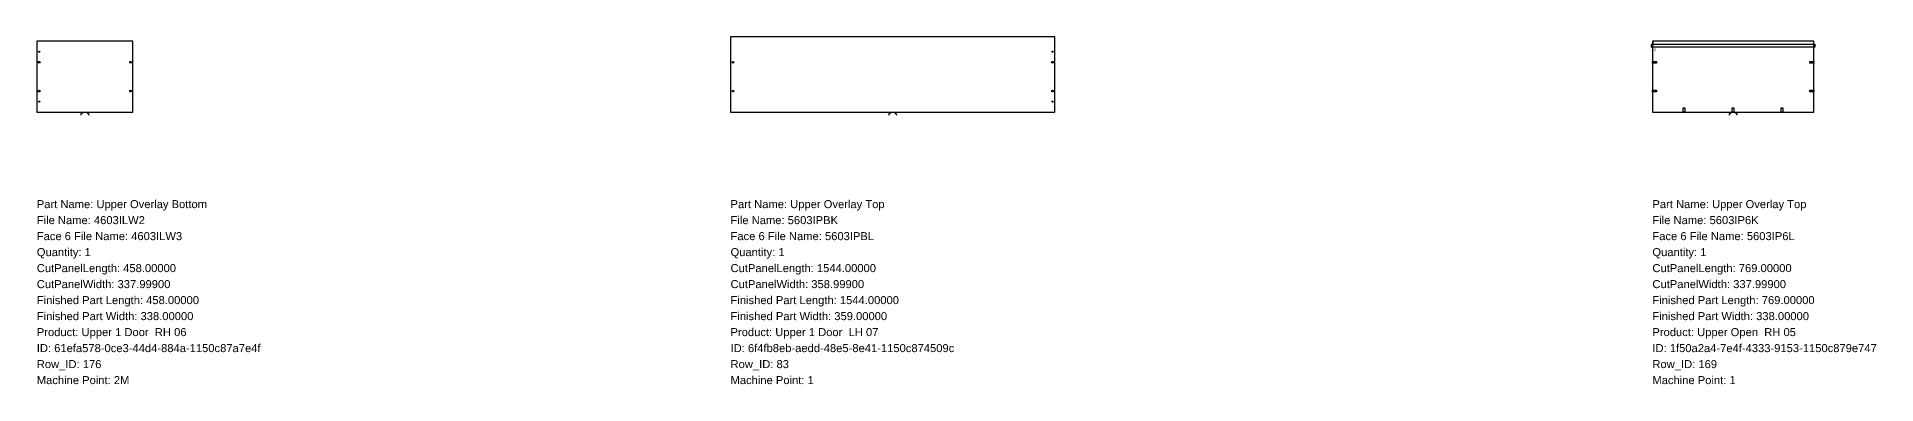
# Model space of a CAD drawing. Header units: inches. Extents: x 0 to 159254, y -1296 to 458.
# Drawn here: x 62818 to 71575, y -1296 to 359 of the extents above; entities that cross this region are included whole.
import ezdxf

# ---------------------------------------------------------------- set-up
doc = ezdxf.new("R2010")
doc.units = ezdxf.units.IN
doc.header["$MEASUREMENT"] = 0
for name, color, linetype in [('BORDER_Z23P0RT1001', 7, 'Continuous'), ('HBORE_Z11P5', 4, 'Continuous'), ('NESTTEXT', 1, 'Continuous'), ('PLINEDIRECTION', 6, 'Continuous'), ('ROUTE_Z12P0RT1003', 7, 'Continuous'), ('VBORE_Z12P0', 3, 'Continuous'), ('VBORE_Z23P0', 3, 'Continuous')]:
    doc.layers.add(name, color=color, linetype=linetype)
doc.styles.get("Standard").update_dxf_attribs({"font": 'arial.ttf'})

msp = doc.modelspace()

# ---------------------------------------------------------------- linework, layer by layer
at = {"layer": 'BORDER_Z23P0RT1001', "color": 2}
for points in [[(66874.222, -15, -0.414213562), (66889.222, 0), (67664.397, 0), (67664.397, 358.999), (66120.397, 358.999), (66120.397, 0), (66895.572, 0, -0.414213562), (66910.572, -15)], [(63028.422, -15, -0.414213562), (63043.422, 0), (63275.597, 0), (63275.597, 337.999), (62817.597, 337.999), (62817.597, 0), (63049.772, 0, -0.414213562), (63064.772, -15)], [(70875.522, -15, -0.414213562), (70890.522, 0), (71278.197, 0), (71278.197, 337.999), (70509.197, 337.999), (70509.197, 0), (70896.872, 0, -0.414213562), (70911.872, -15)]]:
    msp.add_lwpolyline(points, format="xyb", dxfattribs=at)
at = {"layer": 'HBORE_Z11P5', "color": 4}
for points in [[(70509.197, 241.999), (70529.197, 241.999), (70529.197, 233.999), (70509.197, 233.999), (70509.197, 241.999)], [(71278.197, 233.999), (71258.197, 233.999), (71258.197, 241.999), (71278.197, 241.999), (71278.197, 233.999)], [(70509.197, 103.999), (70529.197, 103.999), (70529.197, 95.999), (70509.197, 95.999), (70509.197, 103.999)], [(71278.197, 95.999), (71258.197, 95.999), (71258.197, 103.999), (71278.197, 103.999), (71278.197, 95.999)], [(70655.197, 0), (70655.197, 20), (70663.197, 20), (70663.197, 0), (70655.197, 0)], [(70888.697, 0), (70888.697, 20), (70896.697, 20), (70896.697, 0), (70888.697, 0)], [(71122.197, 0), (71122.197, 20), (71130.197, 20), (71130.197, 0), (71122.197, 0)]]:
    msp.add_lwpolyline(points, close=True, dxfattribs=at)
at = {"layer": 'PLINEDIRECTION', "color": 6}
msp.add_lwpolyline([(70505.197, 309.899), (70511.547, 309.899), (70511.547, 335.299), (70508.372, 322.599), (70514.722, 322.599), (70511.547, 335.299), (70509.9595, 322.599), (70513.1345, 322.599), (70511.547, 335.299)], dxfattribs=at)
at = {"layer": 'ROUTE_Z12P0RT1003', "color": 3}
msp.add_lwpolyline([(70505.197, 309.899), (70505.197, 322.999), (71282.197, 322.999), (71282.197, 309.899), (70505.197, 309.899)], close=True, dxfattribs=at)
at = {"layer": 'VBORE_Z12P0', "color": 3}
for centre in [(62829.097, 237.999), (63264.097, 237.999), (66131.897, 237.999), (67652.897, 237.999), (62829.097, 99.999), (63264.097, 99.999), (66131.897, 99.999), (67652.897, 99.999)]:
    msp.add_circle(centre, 4, dxfattribs=at)
at = {"layer": 'VBORE_Z23P0', "color": 3}
for centre in [(62829.097, 287.999), (67652.897, 287.999), (62829.097, 49.999), (67652.897, 49.999)]:
    msp.add_circle(centre, 2.5, dxfattribs=at)

# ---------------------------------------------------------------- texts
at = {"layer": 'NESTTEXT', "color": 1}
for s, p in [('Part Name: Upper Overlay Bottom', (62817.597, -457.2)), ('Part Name: Upper Overlay Top', (66120.397, -457.2)), ('Part Name: Upper Overlay Top', (70509.197, -457.2)), ('File Name: 4603ILW2', (62817.597, -533.4)), ('File Name: 5603IPBK', (66120.397, -533.4)), ('File Name: 5603IP6K', (70509.197, -533.4)), ('Face 6 File Name: 4603ILW3', (62817.597, -609.6)), ('Face 6 File Name: 5603IPBL', (66120.397, -609.6)), ('Face 6 File Name: 5603IP6L', (70509.197, -609.6)), ('Quantity: 1', (62817.597, -685.8)), ('Quantity: 1', (66120.397, -685.8)), ('Quantity: 1', (70509.197, -685.8)), ('CutPanelLength: 458.00000', (62817.597, -762)), ('CutPanelLength: 1544.00000', (66120.397, -762)), ('CutPanelLength: 769.00000', (70509.197, -762)), ('CutPanelWidth: 337.99900', (62817.597, -838.2)), ('Finished Part Length: 458.00000', (62817.597, -914.4)), ('CutPanelWidth: 358.99900', (66120.397, -838.2)), ('Finished Part Length: 1544.00000', (66120.397, -914.4)), ('CutPanelWidth: 337.99900', (70509.197, -838.2)), ('Finished Part Length: 769.00000', (70509.197, -914.4)), ('Finished Part Width: 338.00000', (62817.597, -990.6)), ('Finished Part Width: 359.00000', (66120.397, -990.6)), ('Finished Part Width: 338.00000', (70509.197, -990.6)), ('Product: Upper 1 Door  RH 06', (62817.597, -1066.8)), ('Product: Upper 1 Door  LH 07', (66120.397, -1066.8)), ('Product: Upper Open  RH 05', (70509.197, -1066.8)), ('ID: 61efa578-0ce3-44d4-884a-1150c87a7e4f', (62817.597, -1143)), ('ID: 6f4fb8eb-aedd-48e5-8e41-1150c874509c', (66120.397, -1143)), ('ID: 1f50a2a4-7e4f-4333-9153-1150c879e747', (70509.197, -1143)), ('Row_ID: 176', (62817.597, -1219.2)), ('Row_ID: 83', (66120.397, -1219.2)), ('Row_ID: 169', (70509.197, -1219.2)), ('Machine Point: 2M', (62817.597, -1295.4)), ('Machine Point: 1', (66120.397, -1295.4)), ('Machine Point: 1', (70509.197, -1295.4))]:
    msp.add_text(s, height=38.1, dxfattribs=at).set_placement(p)
at = {"layer": 'PLINEDIRECTION', "color": 6}
msp.add_text('12', height=12.7, dxfattribs=at).set_placement((70505.197, 290.899))

doc.saveas('drawing.dxf')
